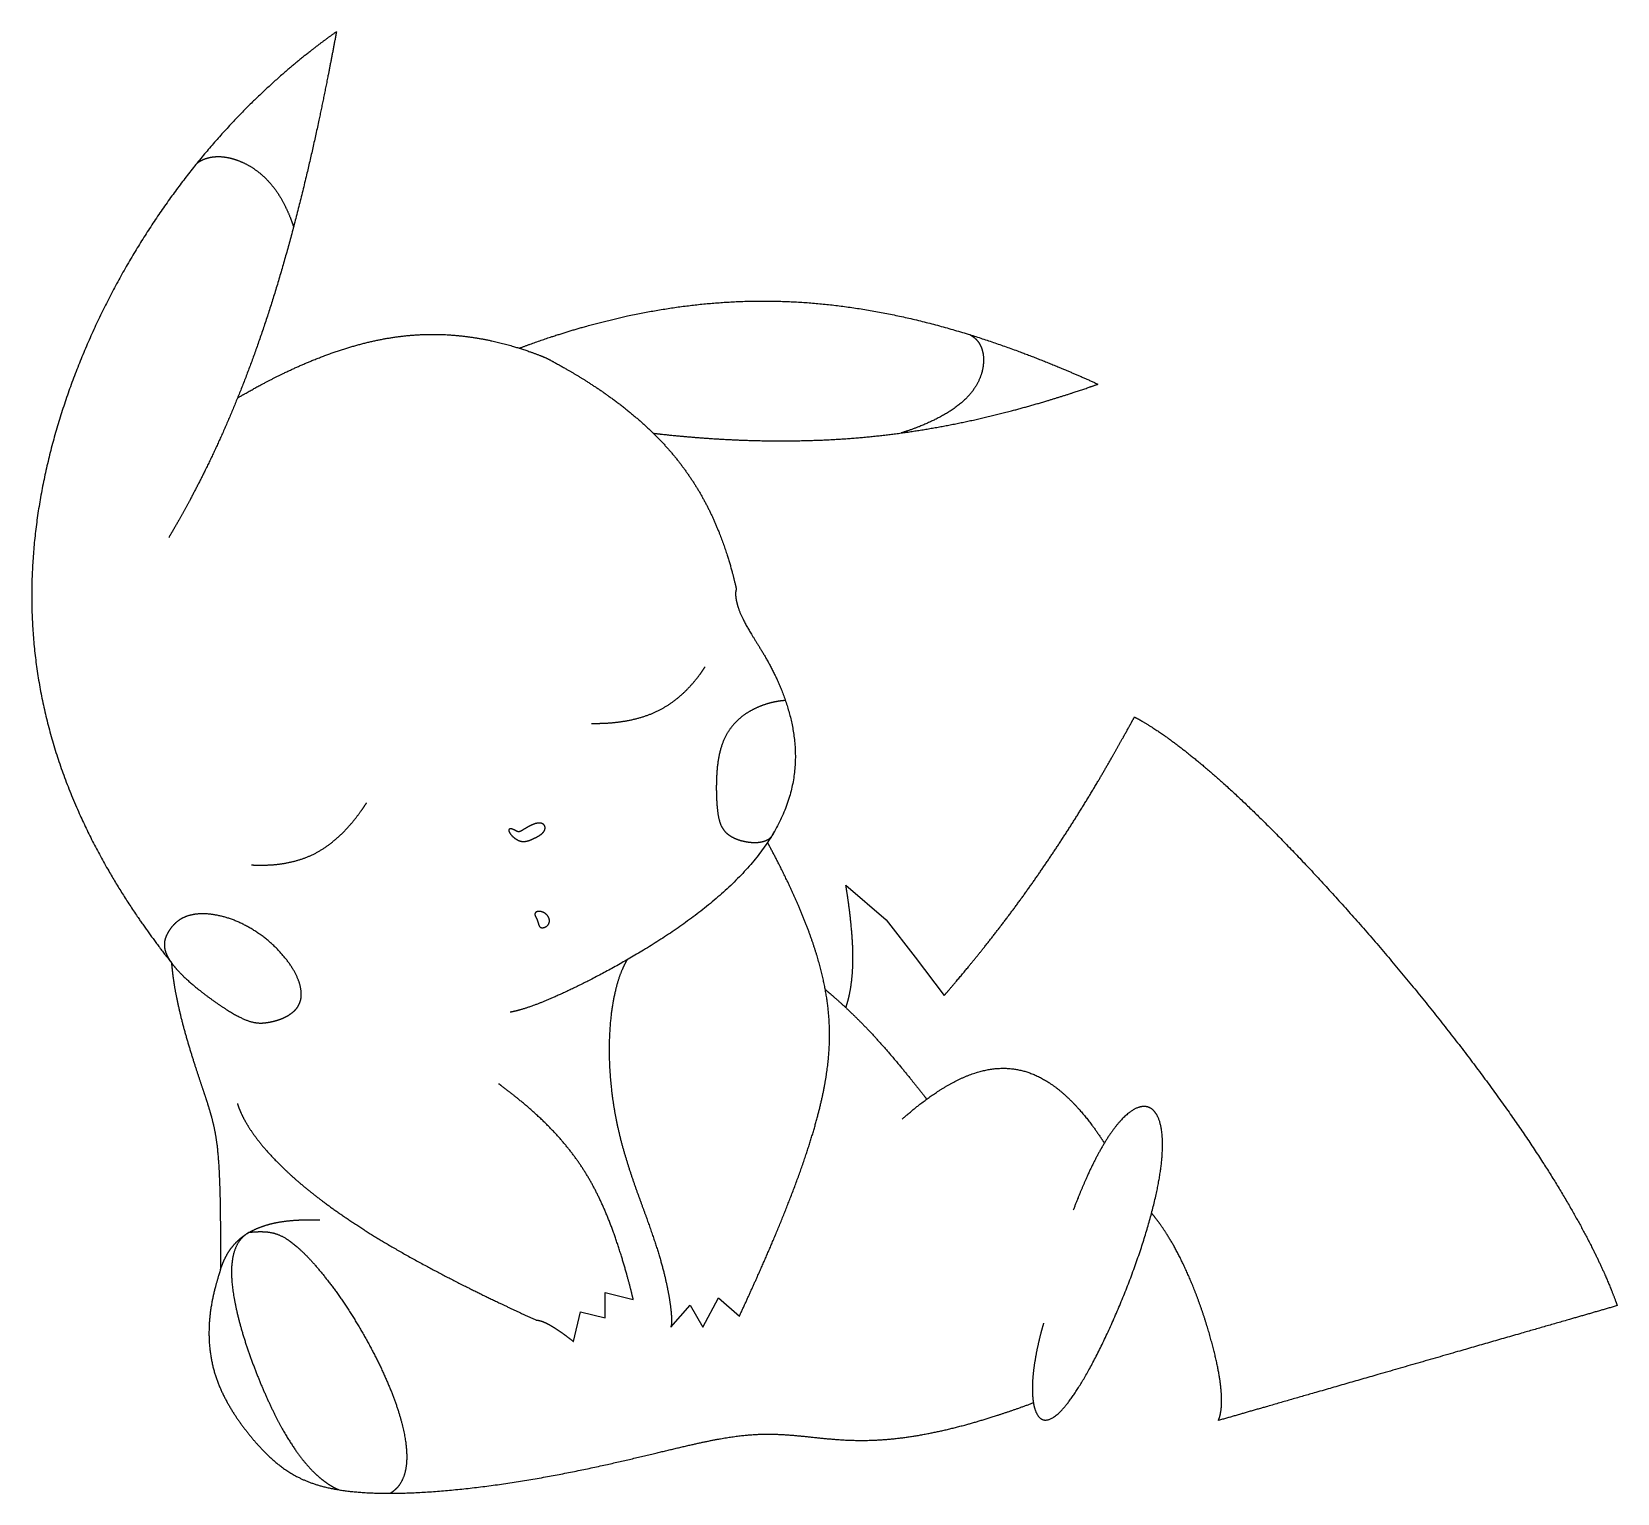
# Model space of a CAD drawing. Header units: millimetres. Extents: x 6.3 to 16.9, y 8.1 to 17.9.
import ezdxf

# ---------------------------------------------------------------- set-up
doc = ezdxf.new("R2010")
doc.units = ezdxf.units.MM
doc.layers.get('0').update_dxf_attribs({"linetype": 'CONTINUOUS'})

msp = doc.modelspace()

# ---------------------------------------------------------------- linework, layer by layer
for p, q in [((11.746, 12.17), (12.015, 11.937)), ((12.015, 11.937), (12.209, 11.687)), ((12.209, 11.687), (12.405, 11.432)), ((10.132, 9.271), (10.132, 9.441)), ((10.132, 9.441), (10.321, 9.395)), ((10.574, 9.21), (10.702, 9.356)), ((10.702, 9.356), (10.788, 9.21)), ((10.788, 9.21), (10.893, 9.405)), ((10.893, 9.405), (11.032, 9.283)), ((9.92, 9.113), (9.968, 9.311)), ((9.968, 9.311), (10.132, 9.271))]:
    msp.add_line(p, q)
for points in [[(8.333, 17.888), (8.265, 17.84), (8.132, 17.741), (7.937, 17.581), (7.688, 17.348), (7.397, 17.021), (7.128, 16.659), (6.884, 16.264), (6.67, 15.838), (6.495, 15.386), (6.366, 14.918), (6.291, 14.439), (6.278, 13.958), (6.332, 13.48), (6.453, 13.009), (6.641, 12.546), (6.844, 12.183), (7.025, 11.915), (7.158, 11.738), (7.228, 11.65)], [(8.333, 17.888), (8.317, 17.803), (8.285, 17.634), (8.236, 17.385), (8.166, 17.062), (8.073, 16.675), (7.973, 16.306), (7.865, 15.955), (7.749, 15.626), (7.625, 15.316), (7.494, 15.026), (7.384, 14.807), (7.298, 14.651), (7.24, 14.55), (7.21, 14.5)], [(7.401, 17.01), (7.407, 17.014), (7.421, 17.023), (7.443, 17.034), (7.473, 17.045), (7.515, 17.052), (7.561, 17.053), (7.609, 17.046), (7.66, 17.032), (7.713, 17.011), (7.765, 16.982), (7.816, 16.946), (7.864, 16.903), (7.909, 16.852), (7.95, 16.794), (7.986, 16.73), (8.012, 16.673), (8.03, 16.628), (8.04, 16.597), (8.046, 16.581)], [(9.558, 15.768), (9.632, 15.796), (9.78, 15.849), (10.003, 15.919), (10.303, 15.996), (10.681, 16.06), (11.063, 16.091), (11.448, 16.085), (11.838, 16.041), (12.232, 15.962), (12.629, 15.849), (12.95, 15.734), (13.191, 15.635), (13.353, 15.564), (13.434, 15.527)], [(7.67, 15.434), (7.714, 15.46), (7.803, 15.511), (7.935, 15.581), (8.109, 15.664), (8.324, 15.748), (8.536, 15.811), (8.744, 15.851), (8.949, 15.866), (9.151, 15.858), (9.349, 15.827), (9.506, 15.787), (9.622, 15.748), (9.698, 15.719), (9.737, 15.703)], [(12.576, 15.858), (12.583, 15.855), (12.596, 15.847), (12.613, 15.834), (12.633, 15.813), (12.652, 15.781), (12.664, 15.742), (12.67, 15.698), (12.667, 15.648), (12.656, 15.595), (12.633, 15.539), (12.599, 15.483), (12.552, 15.429), (12.492, 15.377), (12.418, 15.328), (12.331, 15.282), (12.252, 15.247), (12.187, 15.223), (12.141, 15.208), (12.117, 15.2)], [(9.737, 15.703), (9.779, 15.681), (9.862, 15.636), (9.982, 15.566), (10.133, 15.469), (10.306, 15.338), (10.462, 15.199), (10.6, 15.049), (10.718, 14.889), (10.817, 14.719), (10.899, 14.539), (10.951, 14.389), (10.984, 14.272), (11.003, 14.193), (11.012, 14.153)], [(10.456, 15.198), (10.517, 15.191), (10.64, 15.178), (10.824, 15.162), (11.068, 15.148), (11.372, 15.144), (11.673, 15.153), (11.972, 15.178), (12.269, 15.219), (12.563, 15.275), (12.856, 15.345), (13.088, 15.412), (13.261, 15.467), (13.377, 15.506), (13.434, 15.527)], [(11.012, 14.153), (11.01, 14.149), (11.006, 14.137), (11.005, 14.113), (11.011, 14.067), (11.034, 13.994), (11.075, 13.912), (11.134, 13.817), (11.21, 13.698), (11.295, 13.539), (11.374, 13.334), (11.423, 13.086), (11.403, 12.822), (11.304, 12.562), (11.132, 12.315), (10.905, 12.092), (10.646, 11.894), (10.383, 11.726), (10.135, 11.586), (9.917, 11.475), (9.734, 11.393), (9.619, 11.349), (9.551, 11.33), (9.513, 11.322), (9.497, 11.319)], [(10.042, 13.254), (10.062, 13.254), (10.102, 13.254), (10.162, 13.256), (10.238, 13.264), (10.328, 13.28), (10.413, 13.305), (10.492, 13.338), (10.565, 13.381), (10.632, 13.432), (10.694, 13.491), (10.74, 13.544), (10.772, 13.587), (10.792, 13.617), (10.802, 13.632)], [(11.341, 13.407), (11.332, 13.407), (11.315, 13.405), (11.288, 13.402), (11.251, 13.395), (11.205, 13.382), (11.158, 13.364), (11.11, 13.341), (11.064, 13.313), (11.02, 13.277), (10.98, 13.234), (10.945, 13.183), (10.918, 13.124), (10.898, 13.056), (10.885, 12.984), (10.879, 12.908), (10.877, 12.833), (10.878, 12.763), (10.882, 12.699), (10.888, 12.643), (10.898, 12.597), (10.913, 12.558), (10.935, 12.527), (10.965, 12.502), (11.002, 12.482), (11.043, 12.468), (11.088, 12.458), (11.132, 12.455), (11.172, 12.457), (11.207, 12.466), (11.235, 12.481), (11.252, 12.498), (11.261, 12.514), (11.266, 12.526), (11.268, 12.532)], [(12.405, 11.432), (12.434, 11.465), (12.49, 11.531), (12.574, 11.631), (12.684, 11.767), (12.819, 11.941), (12.951, 12.12), (13.079, 12.304), (13.205, 12.493), (13.328, 12.687), (13.448, 12.886), (13.541, 13.048), (13.61, 13.172), (13.656, 13.255), (13.679, 13.297)], [(13.679, 13.297), (13.711, 13.28), (13.778, 13.242), (13.884, 13.173), (14.04, 13.057), (14.259, 12.872), (14.499, 12.647), (14.759, 12.383), (15.034, 12.086), (15.317, 11.765), (15.597, 11.429), (15.867, 11.089), (16.117, 10.754), (16.34, 10.433), (16.533, 10.131), (16.694, 9.848), (16.798, 9.64), (16.861, 9.493), (16.897, 9.399), (16.913, 9.353)], [(7.763, 12.306), (7.782, 12.305), (7.82, 12.304), (7.877, 12.304), (7.95, 12.309), (8.038, 12.325), (8.122, 12.35), (8.202, 12.386), (8.276, 12.434), (8.347, 12.491), (8.414, 12.559), (8.464, 12.62), (8.5, 12.669), (8.523, 12.704), (8.535, 12.722)], [(9.529, 12.538), (9.531, 12.536), (9.535, 12.534), (9.541, 12.531), (9.548, 12.528), (9.556, 12.527), (9.567, 12.531), (9.58, 12.539), (9.598, 12.55), (9.619, 12.563), (9.643, 12.575), (9.667, 12.584), (9.689, 12.588), (9.708, 12.586), (9.722, 12.578), (9.73, 12.566), (9.732, 12.551), (9.728, 12.537), (9.719, 12.523), (9.705, 12.511), (9.688, 12.5), (9.67, 12.49), (9.651, 12.481), (9.632, 12.473), (9.614, 12.466), (9.595, 12.462), (9.576, 12.462), (9.557, 12.467), (9.537, 12.477), (9.518, 12.491), (9.502, 12.508), (9.491, 12.523), (9.486, 12.536), (9.488, 12.545), (9.495, 12.548), (9.506, 12.548), (9.515, 12.544), (9.522, 12.541), (9.527, 12.539), (9.529, 12.538)], [(11.032, 9.283), (11.061, 9.344), (11.116, 9.465), (11.195, 9.64), (11.291, 9.862), (11.394, 10.121), (11.48, 10.36), (11.548, 10.579), (11.598, 10.781), (11.629, 10.968), (11.641, 11.146), (11.634, 11.318), (11.608, 11.49), (11.565, 11.667), (11.504, 11.851), (11.427, 12.043), (11.352, 12.204), (11.289, 12.329), (11.244, 12.414), (11.221, 12.456)], [(11.746, 11.349), (11.749, 11.36), (11.756, 11.382), (11.766, 11.417), (11.776, 11.466), (11.786, 11.533), (11.792, 11.606), (11.794, 11.685), (11.792, 11.771), (11.785, 11.862), (11.776, 11.959), (11.765, 12.041), (11.756, 12.105), (11.749, 12.148), (11.746, 12.17)], [(7.228, 11.65), (7.22, 11.661), (7.205, 11.684), (7.188, 11.715), (7.178, 11.753), (7.179, 11.794), (7.191, 11.831), (7.21, 11.864), (7.232, 11.895), (7.259, 11.922), (7.291, 11.946), (7.33, 11.964), (7.378, 11.976), (7.434, 11.981), (7.498, 11.976), (7.568, 11.963), (7.641, 11.94), (7.715, 11.907), (7.788, 11.865), (7.859, 11.815), (7.924, 11.757), (7.982, 11.695), (8.031, 11.629), (8.069, 11.563), (8.093, 11.499), (8.101, 11.439), (8.094, 11.387), (8.07, 11.344), (8.034, 11.31), (7.989, 11.284), (7.941, 11.265), (7.893, 11.253), (7.848, 11.246), (7.806, 11.245), (7.762, 11.253), (7.713, 11.271), (7.653, 11.302), (7.582, 11.345), (7.503, 11.399), (7.421, 11.461), (7.342, 11.526), (7.288, 11.578), (7.255, 11.615), (7.236, 11.638), (7.228, 11.65)], [(9.664, 11.983), (9.665, 11.985), (9.667, 11.988), (9.671, 11.991), (9.68, 11.995), (9.695, 11.995), (9.711, 11.992), (9.728, 11.984), (9.742, 11.973), (9.753, 11.959), (9.76, 11.943), (9.761, 11.927), (9.757, 11.912), (9.748, 11.9), (9.737, 11.891), (9.724, 11.886), (9.711, 11.884), (9.701, 11.886), (9.694, 11.891), (9.69, 11.898), (9.687, 11.907), (9.684, 11.918), (9.681, 11.929), (9.676, 11.941), (9.67, 11.953), (9.664, 11.965), (9.662, 11.973), (9.662, 11.978), (9.663, 11.982), (9.664, 11.983)], [(7.228, 11.65), (7.229, 11.634), (7.232, 11.602), (7.238, 11.553), (7.248, 11.483), (7.266, 11.392), (7.288, 11.295), (7.314, 11.195), (7.344, 11.093), (7.375, 10.992), (7.406, 10.896), (7.436, 10.808), (7.463, 10.727), (7.486, 10.654), (7.505, 10.584), (7.521, 10.512), (7.533, 10.433), (7.542, 10.341), (7.548, 10.231), (7.553, 10.103), (7.555, 9.954), (7.556, 9.819), (7.556, 9.708), (7.556, 9.63), (7.555, 9.59)], [(10.279, 11.669), (10.271, 11.656), (10.258, 11.63), (10.238, 11.588), (10.216, 11.524), (10.193, 11.434), (10.175, 11.333), (10.164, 11.222), (10.158, 11.102), (10.16, 10.974), (10.169, 10.841), (10.186, 10.706), (10.21, 10.571), (10.243, 10.437), (10.281, 10.307), (10.323, 10.18), (10.367, 10.059), (10.41, 9.943), (10.449, 9.832), (10.484, 9.727), (10.513, 9.63), (10.536, 9.539), (10.553, 9.458), (10.566, 9.386), (10.574, 9.325), (10.578, 9.275), (10.578, 9.243), (10.577, 9.225), (10.575, 9.214), (10.574, 9.21)], [(11.608, 11.471), (11.62, 11.461), (11.645, 11.439), (11.683, 11.407), (11.734, 11.361), (11.799, 11.299), (11.865, 11.233), (11.933, 11.162), (12.001, 11.085), (12.071, 11.005), (12.142, 10.919), (12.199, 10.848), (12.243, 10.793), (12.272, 10.755), (12.287, 10.736)], [(12.122, 10.602), (12.154, 10.63), (12.217, 10.685), (12.311, 10.758), (12.433, 10.838), (12.581, 10.909), (12.724, 10.947), (12.862, 10.949), (12.995, 10.915), (13.123, 10.845), (13.246, 10.743), (13.34, 10.636), (13.41, 10.544), (13.455, 10.477), (13.477, 10.442)], [(10.321, 9.395), (10.315, 9.422), (10.302, 9.474), (10.282, 9.55), (10.254, 9.649), (10.217, 9.766), (10.178, 9.878), (10.136, 9.983), (10.091, 10.083), (10.042, 10.177), (9.988, 10.268), (9.928, 10.354), (9.862, 10.439), (9.788, 10.521), (9.708, 10.602), (9.62, 10.682), (9.543, 10.745), (9.483, 10.792), (9.441, 10.824), (9.42, 10.839)], [(7.669, 10.708), (7.673, 10.695), (7.683, 10.667), (7.701, 10.624), (7.734, 10.564), (7.787, 10.484), (7.855, 10.4), (7.937, 10.312), (8.034, 10.219), (8.147, 10.123), (8.278, 10.023), (8.425, 9.92), (8.59, 9.814), (8.773, 9.706), (8.973, 9.597), (9.188, 9.485), (9.373, 9.395), (9.519, 9.326), (9.619, 9.28), (9.669, 9.257)], [(13.07, 9.236), (13.063, 9.212), (13.05, 9.165), (13.033, 9.096), (13.015, 9.009), (13, 8.91), (12.993, 8.82), (12.995, 8.742), (13.004, 8.675), (13.023, 8.623), (13.05, 8.59), (13.087, 8.58), (13.134, 8.597), (13.193, 8.648), (13.264, 8.738), (13.346, 8.868), (13.438, 9.038), (13.534, 9.242), (13.629, 9.468), (13.716, 9.705), (13.788, 9.939), (13.841, 10.156), (13.869, 10.346), (13.871, 10.498), (13.849, 10.608), (13.807, 10.675), (13.749, 10.698), (13.68, 10.679), (13.604, 10.62), (13.524, 10.522), (13.44, 10.386), (13.372, 10.247), (13.32, 10.126), (13.286, 10.038), (13.268, 9.992)], [(7.555, 9.59), (7.558, 9.6), (7.565, 9.62), (7.576, 9.649), (7.593, 9.686), (7.618, 9.727), (7.648, 9.765), (7.682, 9.799), (7.72, 9.828), (7.763, 9.854), (7.81, 9.875), (7.86, 9.893), (7.913, 9.907), (7.97, 9.917), (8.029, 9.924), (8.091, 9.928), (8.142, 9.929), (8.182, 9.929), (8.209, 9.928), (8.222, 9.927)], [(14.241, 8.584), (14.245, 8.592), (14.251, 8.61), (14.259, 8.64), (14.264, 8.689), (14.263, 8.762), (14.254, 8.849), (14.236, 8.948), (14.211, 9.057), (14.179, 9.174), (14.142, 9.293), (14.099, 9.413), (14.054, 9.528), (14.005, 9.635), (13.955, 9.735), (13.902, 9.824), (13.86, 9.888), (13.827, 9.932), (13.805, 9.959), (13.794, 9.973)], [(7.749, 9.845), (7.737, 9.838), (7.714, 9.823), (7.684, 9.795), (7.654, 9.746), (7.632, 9.667), (7.626, 9.569), (7.636, 9.456), (7.66, 9.328), (7.695, 9.191), (7.74, 9.051), (7.791, 8.913), (7.845, 8.781), (7.9, 8.661), (7.954, 8.554), (8.007, 8.462), (8.059, 8.383), (8.109, 8.316), (8.158, 8.259), (8.206, 8.212), (8.254, 8.173), (8.292, 8.148), (8.321, 8.132), (8.339, 8.124), (8.349, 8.12)], [(7.749, 9.845), (7.762, 9.846), (7.786, 9.848), (7.822, 9.85), (7.868, 9.849), (7.926, 9.839), (7.989, 9.811), (8.06, 9.759), (8.141, 9.682), (8.23, 9.581), (8.324, 9.459), (8.419, 9.321), (8.509, 9.173), (8.591, 9.022), (8.663, 8.873), (8.722, 8.729), (8.766, 8.594), (8.795, 8.472), (8.807, 8.364), (8.804, 8.272), (8.784, 8.195), (8.756, 8.148), (8.728, 8.119), (8.706, 8.103), (8.694, 8.096)], [(7.555, 9.59), (7.543, 9.553), (7.52, 9.48), (7.494, 9.374), (7.475, 9.238), (7.477, 9.081), (7.502, 8.934), (7.55, 8.798), (7.615, 8.673), (7.692, 8.558), (7.775, 8.453), (7.861, 8.359), (7.953, 8.277), (8.057, 8.207), (8.184, 8.152), (8.343, 8.114), (8.542, 8.095), (8.778, 8.093), (9.045, 8.109), (9.332, 8.14), (9.626, 8.184), (9.914, 8.238), (10.185, 8.296), (10.431, 8.355), (10.65, 8.408), (10.842, 8.452), (11.011, 8.481), (11.163, 8.495), (11.304, 8.493), (11.441, 8.481), (11.581, 8.465), (11.729, 8.451), (11.891, 8.447), (12.071, 8.458), (12.27, 8.487), (12.491, 8.536), (12.685, 8.592), (12.84, 8.644), (12.948, 8.682), (13.003, 8.703)], [(16.913, 9.353), (16.806, 9.322), (16.593, 9.261), (16.272, 9.168), (15.844, 9.045), (15.31, 8.891), (14.882, 8.768), (14.562, 8.676), (14.348, 8.614), (14.241, 8.584)], [(9.669, 9.257), (9.672, 9.257), (9.678, 9.256), (9.688, 9.255), (9.702, 9.251), (9.722, 9.244), (9.743, 9.234), (9.767, 9.221), (9.794, 9.205), (9.822, 9.186), (9.853, 9.165), (9.879, 9.145), (9.899, 9.13), (9.913, 9.119), (9.92, 9.113)]]:
    msp.add_open_spline(points, degree=5)

doc.saveas('drawing.dxf')
